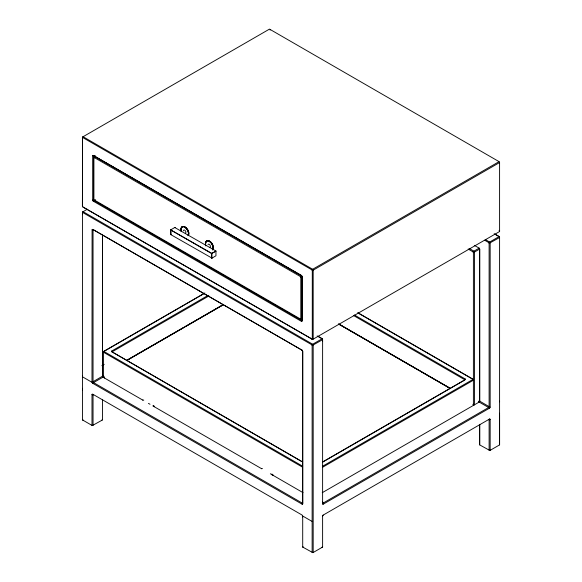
<?xml version="1.0" encoding="UTF-8"?>
<svg xmlns="http://www.w3.org/2000/svg" width="582" height="582" viewBox="0 0 582 582"><rect width="100%" height="100%" fill="white"/><g stroke="black" fill="none" stroke-linecap="round" stroke-linejoin="round"><path stroke-width="0.87" d="M82.411 206.101L82.564 137.025L269.495 29.1L499.065 161.643L499.589 162.545L499.589 231.534L312.658 339.459L82.935 207.01L82.411 206.101L82.564 137.025M102.468 399.39L102.468 419.971L92.298 425.588L82.564 419.971L82.564 389.249M82.564 388.922L82.564 376.263M82.564 376.045L82.564 213.623M87.278 209.265L82.564 211.986L82.564 213.019L83.088 211.688L312.658 344.224L313.181 345.133L313.181 552.507L312.134 552.507L312.134 345.562L311.763 344.755L82.935 212.648M82.564 419.971L82.564 419.367L83.306 420.4M92.087 229.737L91.992 382.309L92.516 383.174L302.182 504.223L302.705 503.961L302.705 351.179L302.182 350.269L93.564 229.832L92.669 229.352L92.087 229.737L93.564 229.832M92.676 200.23L92.676 155.685L93.2 155.387L301.658 275.562L302.182 276.465L302.029 321.097L301.505 321.402L93.2 201.139L92.676 200.23L93.571 199.713L93.571 156.027L94.095 155.721M93.898 156.725L93.898 199.16L94.422 200.07L301.331 319.525L301.854 319.227L301.854 276.785L301.331 275.875L94.422 156.42L94.422 157.635L93.898 157.933L93.898 156.725L95.47 155.816M142.925 400.183L102.992 377.165L102.468 376.219L102.556 235.179M92.516 383.174L102.992 377.165L103.516 377.427L103.516 351.659L104.258 351.055L204.849 292.979M170.824 234.641L170.824 229.883L170.824 234.641L212.008 258.124L211.579 258.168L211.579 253.526L215.944 251.009L174.767 227.518L175.189 227.482M211.753 258.27L215.951 255.767L215.944 251.009M300.283 318.921L300.807 318.616L300.807 277.388L300.283 276.486L94.422 157.635M302.029 321.097L302.029 276.552L301.505 275.65L93.2 155.387M489.637 418.982L488.589 419.586L489.113 419.884L489.113 450.33L490.16 450.33L490.16 419.28L489.637 418.982L323.134 515.114L322.61 516.016L322.61 547.065L312.876 552.689L302.705 547.065L302.705 516.932M311.763 339.117L312.287 338.819L312.287 270.681L311.763 269.779L82.935 137.665L82.411 137.97M321.868 547.495L322.61 546.462M485.49 239.653L489.637 242.047L490.16 242.956L490.16 407.225L489.637 408.091L323.134 504.223L322.61 503.961L322.61 341.132M473.399 405.37L473.399 252.675L472.875 251.766L468.154 249.045M499.589 413.235L499.589 444.888L489.855 450.512L479.684 444.888L479.684 424.307M479.684 400.874L479.684 249.001L479.684 401.136L479.161 402.082L322.239 492.685M499.589 444.888L499.589 414.77M499.589 413.838L499.589 401.18M103.516 377.427L102.468 375.616M142.728 400.067L143.776 400.11M261.398 468.619L262.446 468.619M312.134 345.562L322.61 339.684L322.239 338.709L318.121 336.331M323.134 504.223L323.134 503.059L488.589 407.531L489.113 406.578L489.113 243.385L499.589 237.514L499.218 236.532L495.056 234.131M82.935 137.665L83.088 136.719L312.658 269.262L313.181 270.164L313.181 339.153L312.287 338.819M301.505 321.402L302.182 320.151M212.008 253.49L170.824 229.999L211.579 253.526L215.878 251.257M322.61 516.016L323.134 515.106M478.637 401.74L479.161 400.874L479.161 402.082L489.637 408.091M302.705 503.961L302.705 351.179M102.468 419.367L101.726 420.393M302.611 467.208L103.516 352.263L104.258 351.055M465.244 378.991L464.509 380.206L465.244 378.991L354.409 315M302.182 504.223L302.182 503.052L302.705 502.71M311.763 344.755L322.239 338.709M484.624 240.206L488.742 242.578L499.218 236.532M270.019 30.009L270.543 29.704M82.935 207.01L312.658 339.459M93.2 201.139L95.659 199.713M175.015 227.38L170.999 229.701M204.078 293.597L103.516 351.659L103.516 352.263M301.869 461.65L111.664 351.659L111.664 351.055L208.123 295.365M112.406 352.263L112.406 351.659L208.894 295.954M101.857 365.685L104.222 364.325M126.389 360.513L223.037 304.713M129.037 359.101L183.25 327.797M185.607 326.437L221.757 305.572M126.49 360.695L223.139 304.895M103.683 375.565L102.992 375.957L102.992 377.165M103.516 376.823L104.207 376.423M93.564 394.669L93.04 394.967L93.04 425.413L91.992 425.413L91.992 394.363L92.516 394.058L302.182 515.106L302.705 516.947M311.763 269.779L499.065 161.643M300.283 276.486L301.331 275.875M300.807 277.388L301.854 276.785M312.287 270.681L499.589 162.545M499.065 230.625L499.589 230.327L499.589 231.534M472.875 251.766L479.161 248.136L474.315 245.335M473.399 252.675L479.684 249.045L479.008 248.041L479.59 249.111M322.45 462.043L465.244 379.602M322.45 462.224L463.883 380.563M322.493 466.291L472.657 379.602L472.657 378.991L357.704 312.629M322.493 467.324L473.399 380.206L472.657 378.991M489.113 419.884L490.16 419.28M478.637 402.344L479.161 402.082M92.669 229.352L302.182 350.269M92.676 155.685L93.571 156.027M272.922 474.628L271.874 474.061L271.874 474.672L272.922 475.232M494.147 233.768L499.065 236.605L499.589 237.514M469.194 248.434L473.923 251.162L474.446 252.071L474.446 404.81L473.399 404.206L472.875 404.505L473.923 405.108M358.468 313.247L473.399 379.602M353.638 315.59L464.509 379.602M338.709 323.898L450.315 388.332M339.197 324.305L418.582 370.13M420.153 371.04L449.239 387.83M338.6 324.079L450.206 388.514M170.824 234.35L170.999 234.735M300.807 318.616L301.854 319.227M301.658 320.456L94.095 200.623L93.571 199.713M317.168 335.938L322.086 338.782L322.61 339.684M111.664 351.659L302.655 461.926M104.258 351.659L302.611 466.175M148.432 403.362L150.003 404.272M153.153 406.091L261.704 468.757M270.361 473.755L303.018 492.648M302.182 503.052L93.564 382.614L93.04 381.661L93.04 230.13M91.992 394.363L93.04 394.967M302.705 516.016L312.134 521.457M490.16 407.225L479.684 401.136L479.684 400.532M323.134 503.059L322.61 501.895M472.657 379.602L473.399 380.206M111.664 351.055L112.406 351.659M302.029 350.219L302.611 351.288M488.742 242.578L489.113 243.385M499.589 237.332L499.589 401.784M479.684 424.598L479.684 444.888M322.61 339.51L322.61 341.321M322.61 503.139L322.61 503.961M303.448 547.495L302.705 546.462L302.705 547.065M211.935 253.614L211.935 258.088M104.564 377.427L104.564 378.031M102.468 234.335L102.468 376.219L91.992 382.309L82.564 376.867L82.564 375.441M82.564 211.986L82.564 214.649M82.564 388.318L82.564 389.853M205.744 244.018A5.434 3.136 60 0 1 210.437 241.719A5.434 3.136 60 0 1 212.648 249.911M205.606 244.935A5.434 3.136 60 0 1 209.564 241.428A5.434 3.136 60 0 1 212.685 249.663M205.606 244.986A5.333 3.077 60 0 1 209.491 241.545A5.333 3.077 60 0 1 212.554 249.627M205.89 242.636A5.333 3.077 60 0 1 206.254 241.552M206.559 241.152A5.333 3.077 60 0 1 211.826 243.225A5.333 3.077 60 0 1 212.663 249.794M181.315 231.549A5.434 3.136 60 0 1 184.741 227.082A5.434 3.136 60 0 1 188.161 235.506M181.228 229.854A5.434 3.136 60 0 1 181.228 228.471M181.366 227.875A5.434 3.136 60 0 1 186.487 228.1A5.434 3.136 60 0 1 188.444 235.346M181.308 231.592A5.333 3.077 60 0 1 184.669 227.198A5.333 3.077 60 0 1 188.03 235.47M181.504 227.897A5.333 3.077 60 0 1 186.531 228.122A5.333 3.077 60 0 1 188.452 235.23M208.029 244.607A1.731 0.997 60 0 1 209.913 244.986A1.731 0.997 60 0 1 209.913 247.27M205.577 245.83A1.731 0.997 60 0 1 205.919 245.822M183.446 230.85A1.731 0.997 60 0 1 185.221 230.618A1.731 0.997 60 0 1 185.389 233.113M153.204 405.552L153.204 406.156L154.252 406.716L154.252 406.112L153.204 405.552"/></g></svg>
